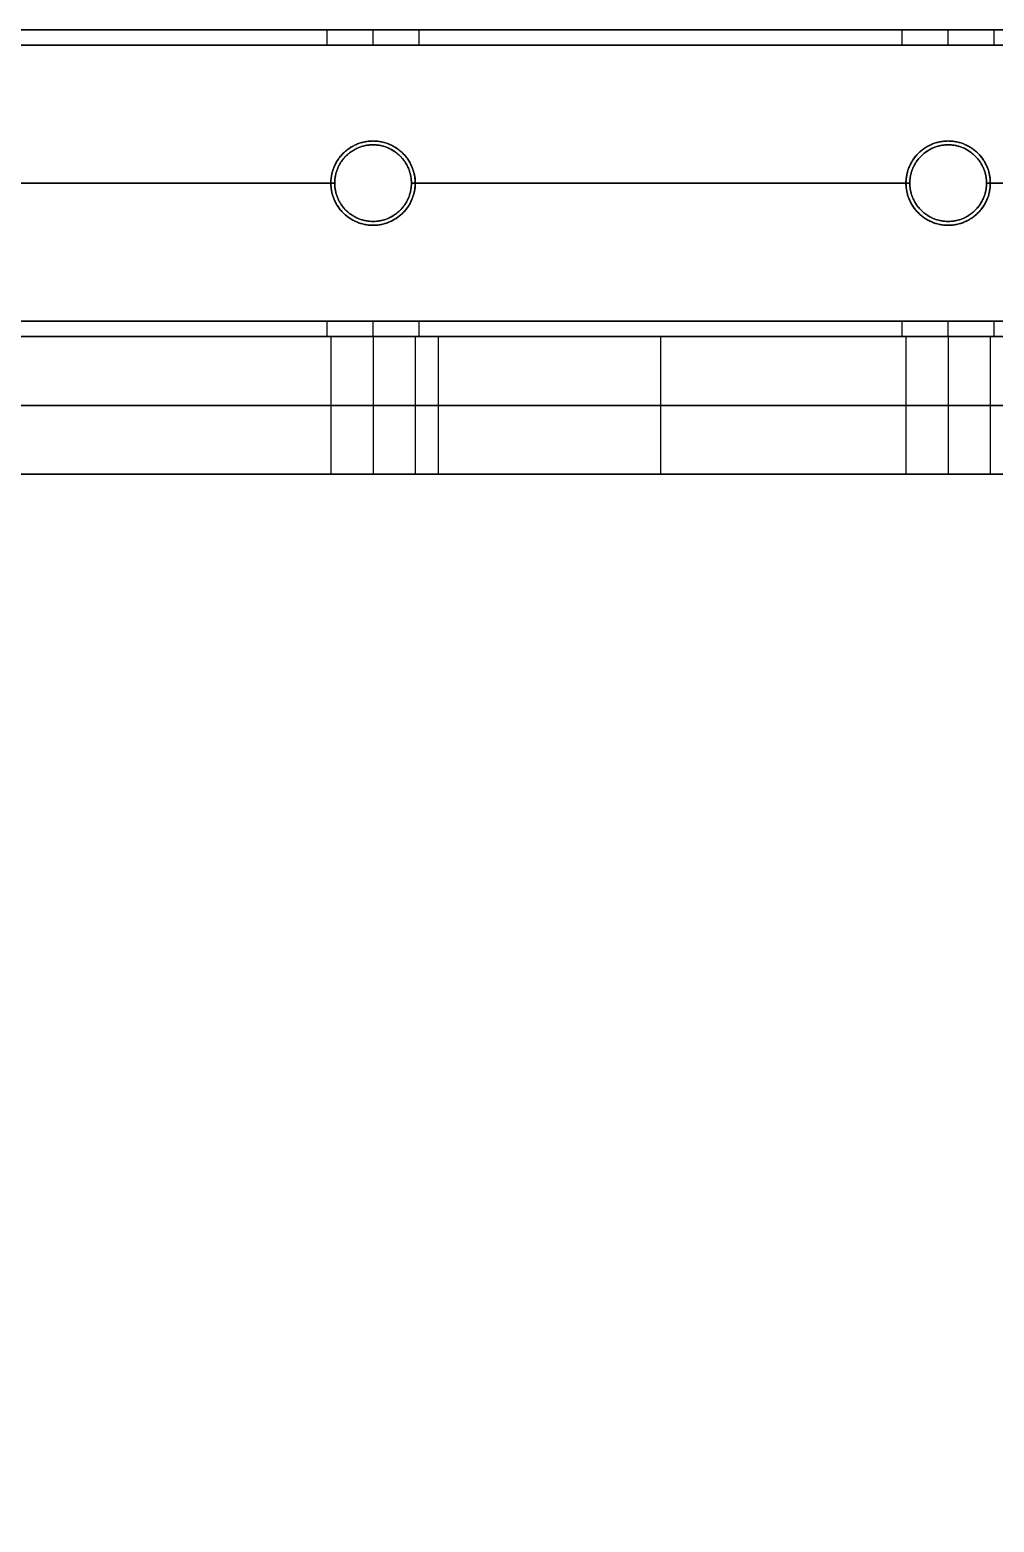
# Model space of a CAD drawing. Header units: millimetres. Extents: x -6529 to 809, y -8611 to 207.
# Drawn here: x -381.2 to -255.5, y -3890 to -3695.2 of the extents above; entities that cross this region are included whole.
import ezdxf

# ---------------------------------------------------------------- set-up
doc = ezdxf.new("R2010")
doc.units = ezdxf.units.MM
doc.header["$MEASUREMENT"] = 0
for name, color, linetype, true_color in [('gaten$11mm', 7, 'Continuous', 0xff6a35), ('platen', 7, 'Continuous', 0x007f00), ('staal', 5, 'Continuous', 0x0000ff)]:
    doc.layers.add(name, color=color, linetype=linetype, true_color=true_color)

# ---------------------------------------------------------------- blocks, each defined once
blk = doc.blocks.new('top plaat')
at = {"layer": 'platen'}
for p, q in [((170.5, 25.5), (170.5, 25.5, 18)), ((245.5, 25.5), (245.5, 25.5, 18)), ((165, 20), (165, 20, 18)), ((176, 20), (176, 20, 18)), ((240, 20), (240, 20, 18)), ((251, 20), (251, 20, 18)), ((170.5, 14.5), (170.5, 14.5, 18)), ((245.5, 14.5), (245.5, 14.5, 18))]:
    blk.add_line(p, q, dxfattribs=at)
for points in [[(658, 40), (349, 40), (40, 40)], [(658, 40, 18), (349, 40, 18), (40, 40, 18)], [(658, 40, 9), (349, 40, 9), (40, 40, 9)]]:
    blk.add_open_spline(points, degree=2, dxfattribs=at)
for points, knots in [([(170.5, 25.5), (176, 25.5), (176, 20), (176, 14.5), (170.5, 14.5), (165, 14.5), (165, 20), (165, 25.5), (170.5, 25.5)], [-31.415927, -31.415927, -31.415927, -23.561945, -23.561945, -15.707963, -15.707963, -7.853982, -7.853982, 0, 0, 0]), ([(170.5, 25.5, 18), (176, 25.5, 18), (176, 20, 18), (176, 14.5, 18), (170.5, 14.5, 18), (165, 14.5, 18), (165, 20, 18), (165, 25.5, 18), (170.5, 25.5, 18)], [-31.415927, -31.415927, -31.415927, -23.561945, -23.561945, -15.707963, -15.707963, -7.853982, -7.853982, 0, 0, 0]), ([(170.5, 25.5, 9), (165, 25.5, 9), (165, 20, 9), (165, 14.5, 9), (170.5, 14.5, 9), (176, 14.5, 9), (176, 20, 9), (176, 25.5, 9), (170.5, 25.5, 9)], [0, 0, 0, 7.853982, 7.853982, 15.707963, 15.707963, 23.561945, 23.561945, 31.415927, 31.415927, 31.415927]), ([(245.5, 25.5), (251, 25.5), (251, 20), (251, 14.5), (245.5, 14.5), (240, 14.5), (240, 20), (240, 25.5), (245.5, 25.5)], [-31.415927, -31.415927, -31.415927, -23.561945, -23.561945, -15.707963, -15.707963, -7.853982, -7.853982, 0, 0, 0]), ([(245.5, 25.5, 18), (251, 25.5, 18), (251, 20, 18), (251, 14.5, 18), (245.5, 14.5, 18), (240, 14.5, 18), (240, 20, 18), (240, 25.5, 18), (245.5, 25.5, 18)], [-31.415927, -31.415927, -31.415927, -23.561945, -23.561945, -15.707963, -15.707963, -7.853982, -7.853982, 0, 0, 0]), ([(245.5, 25.5, 9), (240, 25.5, 9), (240, 20, 9), (240, 14.5, 9), (245.5, 14.5, 9), (251, 14.5, 9), (251, 20, 9), (251, 25.5, 9), (245.5, 25.5, 9)], [0, 0, 0, 7.853982, 7.853982, 15.707963, 15.707963, 23.561945, 23.561945, 31.415927, 31.415927, 31.415927])]:
    blk.add_rational_spline(points, [1, 0.707106781187, 1, 0.707106781187, 1, 0.707106781187, 1, 0.707106781187, 1], degree=2, knots=knots, dxfattribs=at)
blk = doc.blocks.new('plaat base')
at = {"layer": 'platen'}
for p, q in [((58, -600), (1258, -600)), ((58, -600, 18), (1258, -600, 18)), ((170.5, -1232.5), (170.5, -1232.5, 18)), ((245.5, -1232.5), (245.5, -1232.5, 18)), ((165, -1238), (165, -1238, 18)), ((176, -1238), (176, -1238, 18)), ((240, -1238), (240, -1238, 18)), ((251, -1238), (251, -1238, 18)), ((170.5, -1243.5), (170.5, -1243.5, 18)), ((245.5, -1243.5), (245.5, -1243.5, 18))]:
    blk.add_line(p, q, dxfattribs=at)
for points in [[(358, 0), (179, 0), (0, 0)], [(358, 0, 18), (179, 0, 18), (0, 0, 18)], [(358, 0, 9), (179, 0, 9), (0, 0, 9)], [(179, 0), (179, 0, 9), (179, 0, 18)], [(58, -1258), (208, -1258), (358, -1258)], [(58, -1258, 18), (208, -1258, 18), (358, -1258, 18)], [(58, -1258, 9), (208, -1258, 9), (358, -1258, 9)], [(208, -1258), (208, -1258, 9), (208, -1258, 18)]]:
    blk.add_open_spline(points, degree=2, dxfattribs=at)
for points in [[(170.5, -1243.5), (165, -1243.5), (165, -1238), (165, -1232.5), (170.5, -1232.5), (176, -1232.5), (176, -1238), (176, -1243.5), (170.5, -1243.5)], [(170.5, -1243.5, 18), (165, -1243.5, 18), (165, -1238, 18), (165, -1232.5, 18), (170.5, -1232.5, 18), (176, -1232.5, 18), (176, -1238, 18), (176, -1243.5, 18), (170.5, -1243.5, 18)], [(245.5, -1243.5), (240, -1243.5), (240, -1238), (240, -1232.5), (245.5, -1232.5), (251, -1232.5), (251, -1238), (251, -1243.5), (245.5, -1243.5)], [(245.5, -1243.5, 18), (240, -1243.5, 18), (240, -1238, 18), (240, -1232.5, 18), (245.5, -1232.5, 18), (251, -1232.5, 18), (251, -1238, 18), (251, -1243.5, 18), (245.5, -1243.5, 18)]]:
    blk.add_rational_spline(points, [1, 0.707106781187, 1, 0.707106781187, 1, 0.707106781187, 1, 0.707106781187, 1], degree=2, knots=[-31.415927, -31.415927, -31.415927, -23.561945, -23.561945, -15.707963, -15.707963, -7.853982, -7.853982, 0, 0, 0], dxfattribs=at)

msp = doc.modelspace()

# ---------------------------------------------------------------- linework, layer by layer
at = {"layer": 'gaten$11mm'}
for centre in [(-336.47, -3715.21), (-261.47, -3715.21)]:
    msp.add_circle(centre, 5.5, dxfattribs=at)
at = {"layer": 'staal'}
for p, q in [((-342.47, -3697.21, 20), (-342.47, -3695.21, 20)), ((-342.47, -3697.21, 1296), (-342.47, -3695.21, 1296)), ((-336.47, -3697.21, 26), (-336.47, -3695.21, 26)), ((-336.47, -3697.21, 14), (-336.47, -3695.21, 14)), ((-336.47, -3697.21, 1302), (-336.47, -3695.21, 1302)), ((-336.47, -3697.21, 1290), (-336.47, -3695.21, 1290)), ((-330.47, -3697.21, 20), (-330.47, -3695.21, 20)), ((-330.47, -3697.21, 1296), (-330.47, -3695.21, 1296)), ((-267.47, -3697.21, 20), (-267.47, -3695.21, 20)), ((-267.47, -3697.21, 1296), (-267.47, -3695.21, 1296)), ((-261.47, -3697.21, 26), (-261.47, -3695.21, 26)), ((-261.47, -3697.21, 14), (-261.47, -3695.21, 14)), ((-261.47, -3697.21, 1302), (-261.47, -3695.21, 1302)), ((-261.47, -3697.21, 1290), (-261.47, -3695.21, 1290)), ((-255.47, -3697.21, 20), (-255.47, -3695.21, 20)), ((-336.47, -3710.21, 38), (-336.47, -3710.21, 40)), ((-336.47, -3710.21), (-336.47, -3710.21, 2)), ((-336.47, -3710.21, 1314), (-336.47, -3710.21, 1316)), ((-336.47, -3710.21, 1276), (-336.47, -3710.21, 1278)), ((-261.47, -3710.21, 38), (-261.47, -3710.21, 40)), ((-261.47, -3710.21), (-261.47, -3710.21, 2)), ((-261.47, -3710.21, 1314), (-261.47, -3710.21, 1316)), ((-261.47, -3710.21, 1276), (-261.47, -3710.21, 1278)), ((-341.47, -3715.21, 38), (-341.47, -3715.21, 40)), ((-341.47, -3715.21), (-341.47, -3715.21, 2)), ((-341.47, -3715.21, 1314), (-341.47, -3715.21, 1316)), ((-341.47, -3715.21, 1276), (-341.47, -3715.21, 1278)), ((-331.47, -3715.21, 38), (-331.47, -3715.21, 40)), ((-331.47, -3715.21), (-331.47, -3715.21, 2)), ((-331.47, -3715.21, 1314), (-331.47, -3715.21, 1316)), ((-331.47, -3715.21, 1276), (-331.47, -3715.21, 1278)), ((-266.47, -3715.21, 38), (-266.47, -3715.21, 40)), ((-266.47, -3715.21), (-266.47, -3715.21, 2)), ((-266.47, -3715.21, 1314), (-266.47, -3715.21, 1316)), ((-266.47, -3715.21, 1276), (-266.47, -3715.21, 1278)), ((-256.47, -3715.21, 38), (-256.47, -3715.21, 40)), ((-256.47, -3715.21), (-256.47, -3715.21, 2)), ((-256.47, -3715.21, 1314), (-256.47, -3715.21, 1316)), ((-256.47, -3715.21, 1276), (-256.47, -3715.21, 1278)), ((-336.47, -3720.21), (-336.47, -3720.21, 2)), ((-336.47, -3720.21, 38), (-336.47, -3720.21, 40)), ((-336.47, -3720.21, 1276), (-336.47, -3720.21, 1278)), ((-336.47, -3720.21, 1314), (-336.47, -3720.21, 1316)), ((-261.47, -3720.21), (-261.47, -3720.21, 2)), ((-261.47, -3720.21, 38), (-261.47, -3720.21, 40)), ((-261.47, -3720.21, 1276), (-261.47, -3720.21, 1278)), ((-261.47, -3720.21, 1314), (-261.47, -3720.21, 1316)), ((-342.47, -3735.21, 20), (-342.47, -3733.21, 20)), ((-342.47, -3735.21, 1296), (-342.47, -3733.21, 1296)), ((-336.47, -3735.21, 26), (-336.47, -3733.21, 26)), ((-336.47, -3735.21, 14), (-336.47, -3733.21, 14)), ((-336.47, -3735.21, 1302), (-336.47, -3733.21, 1302)), ((-336.47, -3735.21, 1290), (-336.47, -3733.21, 1290)), ((-330.47, -3735.21, 20), (-330.47, -3733.21, 20)), ((-330.47, -3735.21, 1296), (-330.47, -3733.21, 1296)), ((-267.47, -3735.21, 20), (-267.47, -3733.21, 20)), ((-267.47, -3735.21, 1296), (-267.47, -3733.21, 1296)), ((-261.47, -3735.21, 26), (-261.47, -3733.21, 26)), ((-261.47, -3735.21, 14), (-261.47, -3733.21, 14)), ((-261.47, -3735.21, 1302), (-261.47, -3733.21, 1302)), ((-261.47, -3735.21, 1290), (-261.47, -3733.21, 1290)), ((-255.47, -3735.21, 20), (-255.47, -3733.21, 20))]:
    msp.add_line(p, q, dxfattribs=at)
for points in [[(-506.97, -3695.21), (809.03, -3695.21), (809.03, -5011.21), (-506.97, -5011.21)], [(-466.97, -3735.21), (769.03, -3735.21), (769.03, -4971.21), (-466.97, -4971.21)]]:
    msp.add_lwpolyline(points, close=True, dxfattribs=at)
for centre in [(-336.47, -3715.21), (-336.47, -3715.21, 39), (-336.47, -3715.21, 1), (-336.47, -3715.21, 1276), (-336.47, -3715.21, 1315), (-336.47, -3715.21, 1277), (-261.47, -3715.21), (-261.47, -3715.21, 39), (-261.47, -3715.21, 1), (-261.47, -3715.21, 1276), (-261.47, -3715.21, 1315), (-261.47, -3715.21, 1277)]:
    msp.add_circle(centre, 5, dxfattribs=at)
for points in [[(809.03, -3695.21), (151.03, -3695.21), (-506.97, -3695.21)], [(809.03, -3695.21, 40), (151.03, -3695.21, 40), (-506.97, -3695.21, 40)], [(-506.97, -3695.21, 1276), (151.03, -3695.21, 1276), (809.03, -3695.21, 1276)], [(-506.97, -3695.21, 1316), (151.03, -3695.21, 1316), (809.03, -3695.21, 1316)], [(-342.47, -3695.21, 20), (-373.97, -3695.21, 20), (-405.47, -3695.21, 20)], [(-405.47, -3695.21, 1296), (-373.97, -3695.21, 1296), (-342.47, -3695.21, 1296)], [(-267.47, -3695.21, 20), (-298.97, -3695.21, 20), (-330.47, -3695.21, 20)], [(-330.47, -3695.21, 1296), (-298.97, -3695.21, 1296), (-267.47, -3695.21, 1296)], [(-192.47, -3695.21, 20), (-223.97, -3695.21, 20), (-255.47, -3695.21, 20)], [(807.03, -3697.21, 38), (151.03, -3697.21, 38), (-504.97, -3697.21, 38)], [(807.03, -3697.21, 2), (151.03, -3697.21, 2), (-504.97, -3697.21, 2)], [(-504.97, -3697.21, 1314), (151.03, -3697.21, 1314), (807.03, -3697.21, 1314)], [(-504.97, -3697.21, 1278), (151.03, -3697.21, 1278), (807.03, -3697.21, 1278)], [(-342.47, -3697.21, 20), (-373.97, -3697.21, 20), (-405.47, -3697.21, 20)], [(-405.47, -3697.21, 1296), (-373.97, -3697.21, 1296), (-342.47, -3697.21, 1296)], [(-267.47, -3697.21, 20), (-298.97, -3697.21, 20), (-330.47, -3697.21, 20)], [(-330.47, -3697.21, 1296), (-298.97, -3697.21, 1296), (-267.47, -3697.21, 1296)], [(-341.47, -3715.21, 40), (-373.97, -3715.21, 40), (-406.47, -3715.21, 40)], [(-341.47, -3715.21, 38), (-373.97, -3715.21, 38), (-406.47, -3715.21, 38)], [(-341.47, -3715.21, 2), (-373.97, -3715.21, 2), (-406.47, -3715.21, 2)], [(-341.47, -3715.21), (-373.97, -3715.21), (-406.47, -3715.21)], [(-406.47, -3715.21, 1316), (-373.97, -3715.21, 1316), (-341.47, -3715.21, 1316)], [(-406.47, -3715.21, 1314), (-373.97, -3715.21, 1314), (-341.47, -3715.21, 1314)], [(-406.47, -3715.21, 1278), (-373.97, -3715.21, 1278), (-341.47, -3715.21, 1278)], [(-406.47, -3715.21, 1276), (-373.97, -3715.21, 1276), (-341.47, -3715.21, 1276)], [(-266.47, -3715.21, 40), (-298.97, -3715.21, 40), (-331.47, -3715.21, 40)], [(-266.47, -3715.21, 38), (-298.97, -3715.21, 38), (-331.47, -3715.21, 38)], [(-266.47, -3715.21, 2), (-298.97, -3715.21, 2), (-331.47, -3715.21, 2)], [(-266.47, -3715.21), (-298.97, -3715.21), (-331.47, -3715.21)], [(-331.47, -3715.21, 1316), (-298.97, -3715.21, 1316), (-266.47, -3715.21, 1316)], [(-331.47, -3715.21, 1314), (-298.97, -3715.21, 1314), (-266.47, -3715.21, 1314)], [(-331.47, -3715.21, 1278), (-298.97, -3715.21, 1278), (-266.47, -3715.21, 1278)], [(-331.47, -3715.21, 1276), (-298.97, -3715.21, 1276), (-266.47, -3715.21, 1276)], [(-191.47, -3715.21, 40), (-223.97, -3715.21, 40), (-256.47, -3715.21, 40)], [(-191.47, -3715.21, 38), (-223.97, -3715.21, 38), (-256.47, -3715.21, 38)], [(-191.47, -3715.21, 2), (-223.97, -3715.21, 2), (-256.47, -3715.21, 2)], [(-191.47, -3715.21), (-223.97, -3715.21), (-256.47, -3715.21)], [(-256.47, -3715.21, 1316), (-223.97, -3715.21, 1316), (-191.47, -3715.21, 1316)], [(-256.47, -3715.21, 1314), (-223.97, -3715.21, 1314), (-191.47, -3715.21, 1314)], [(-256.47, -3715.21, 1278), (-223.97, -3715.21, 1278), (-191.47, -3715.21, 1278)], [(-256.47, -3715.21, 1276), (-223.97, -3715.21, 1276), (-191.47, -3715.21, 1276)], [(771.03, -3733.21, 38), (151.03, -3733.21, 38), (-468.97, -3733.21, 38)], [(771.03, -3733.21, 2), (151.03, -3733.21, 2), (-468.97, -3733.21, 2)], [(-468.97, -3733.21, 1314), (151.03, -3733.21, 1314), (771.03, -3733.21, 1314)], [(-468.97, -3733.21, 1278), (151.03, -3733.21, 1278), (771.03, -3733.21, 1278)], [(-342.47, -3733.21, 20), (-373.97, -3733.21, 20), (-405.47, -3733.21, 20)], [(-405.47, -3733.21, 1296), (-373.97, -3733.21, 1296), (-342.47, -3733.21, 1296)], [(-267.47, -3733.21, 20), (-298.97, -3733.21, 20), (-330.47, -3733.21, 20)], [(-330.47, -3733.21, 1296), (-298.97, -3733.21, 1296), (-267.47, -3733.21, 1296)], [(-192.47, -3733.21, 20), (-223.97, -3733.21, 20), (-255.47, -3733.21, 20)], [(769.03, -3735.21), (151.03, -3735.21), (-466.97, -3735.21)], [(769.03, -3735.21, 40), (151.03, -3735.21, 40), (-466.97, -3735.21, 40)], [(-466.97, -3735.21, 1276), (151.03, -3735.21, 1276), (769.03, -3735.21, 1276)], [(-466.97, -3735.21, 1316), (151.03, -3735.21, 1316), (769.03, -3735.21, 1316)], [(-342.47, -3735.21, 20), (-373.97, -3735.21, 20), (-405.47, -3735.21, 20)], [(-405.47, -3735.21, 1296), (-373.97, -3735.21, 1296), (-342.47, -3735.21, 1296)], [(-267.47, -3735.21, 20), (-298.97, -3735.21, 20), (-330.47, -3735.21, 20)], [(-330.47, -3735.21, 1296), (-298.97, -3735.21, 1296), (-267.47, -3735.21, 1296)]]:
    msp.add_open_spline(points, degree=2, dxfattribs=at)
for points, weights, knots in [([(-336.47, -3695.21, 26), (-342.47, -3695.21, 26), (-342.47, -3695.21, 20), (-342.47, -3695.21, 14), (-336.47, -3695.21, 14), (-330.47, -3695.21, 14), (-330.47, -3695.21, 20), (-330.47, -3695.21, 26), (-336.47, -3695.21, 26)], [0.999999860338, 0.707106851018, 1, 0.707106781187, 1, 0.707106781187, 1, 0.707106851018, 0.999999860338], [-31.415927, -31.415927, -31.415927, -23.561946, -23.561946, -15.707963, -15.707963, -7.853981, -7.853981, 0, 0, 0]), ([(-336.47, -3695.21, 1302), (-330.47, -3695.21, 1302), (-330.47, -3695.21, 1296), (-330.47, -3695.21, 1290), (-336.47, -3695.21, 1290), (-342.47, -3695.21, 1290), (-342.47, -3695.21, 1296), (-342.47, -3695.21, 1302), (-336.47, -3695.21, 1302)], [0.999999860338, 0.707106851018, 1, 0.707106781187, 1, 0.707106781187, 1, 0.707106851018, 0.999999860338], [-31.415927, -31.415927, -31.415927, -23.561946, -23.561946, -15.707963, -15.707963, -7.853981, -7.853981, 0, 0, 0]), ([(-261.47, -3695.21, 26), (-267.47, -3695.21, 26), (-267.47, -3695.21, 20), (-267.47, -3695.21, 14), (-261.47, -3695.21, 14), (-255.47, -3695.21, 14), (-255.47, -3695.21, 20), (-255.47, -3695.21, 26), (-261.47, -3695.21, 26)], [1, 0.707106781187, 1, 0.707106781187, 1, 0.707106781187, 1, 0.707106781187, 1], [-31.415927, -31.415927, -31.415927, -23.561945, -23.561945, -15.707963, -15.707963, -7.853982, -7.853982, 0, 0, 0]), ([(-261.47, -3695.21, 1302), (-255.47, -3695.21, 1302), (-255.47, -3695.21, 1296), (-255.47, -3695.21, 1290), (-261.47, -3695.21, 1290), (-267.47, -3695.21, 1290), (-267.47, -3695.21, 1296), (-267.47, -3695.21, 1302), (-261.47, -3695.21, 1302)], [1, 0.707106781187, 1, 0.707106781187, 1, 0.707106781187, 1, 0.707106781187, 1], [-31.415927, -31.415927, -31.415927, -23.561945, -23.561945, -15.707963, -15.707963, -7.853982, -7.853982, 0, 0, 0]), ([(-336.47, -3697.21, 26), (-330.47, -3697.21, 26), (-330.47, -3697.21, 20), (-330.47, -3697.21, 14), (-336.47, -3697.21, 14), (-342.47, -3697.21, 14), (-342.47, -3697.21, 20), (-342.47, -3697.21, 26), (-336.47, -3697.21, 26)], [1, 0.707106781187, 1, 0.707106781187, 1, 0.707106781187, 1, 0.707106781187, 1], [0, 0, 0, 7.853982, 7.853982, 15.707963, 15.707963, 23.561945, 23.561945, 31.415927, 31.415927, 31.415927]), ([(-336.47, -3697.21, 1302), (-342.47, -3697.21, 1302), (-342.47, -3697.21, 1296), (-342.47, -3697.21, 1290), (-336.47, -3697.21, 1290), (-330.47, -3697.21, 1290), (-330.47, -3697.21, 1296), (-330.47, -3697.21, 1302), (-336.47, -3697.21, 1302)], [1, 0.707106781187, 1, 0.707106781187, 1, 0.707106781187, 1, 0.707106781187, 1], [0, 0, 0, 7.853982, 7.853982, 15.707963, 15.707963, 23.561945, 23.561945, 31.415927, 31.415927, 31.415927]), ([(-261.47, -3697.21, 26), (-255.47, -3697.21, 26), (-255.47, -3697.21, 20), (-255.47, -3697.21, 14), (-261.47, -3697.21, 14), (-267.47, -3697.21, 14), (-267.47, -3697.21, 20), (-267.47, -3697.21, 26), (-261.47, -3697.21, 26)], [1, 0.707106781187, 1, 0.707106781187, 1, 0.707106781187, 1, 0.707106781187, 1], [0, 0, 0, 7.853982, 7.853982, 15.707963, 15.707963, 23.561945, 23.561945, 31.415927, 31.415927, 31.415927]), ([(-261.47, -3697.21, 1302), (-267.47, -3697.21, 1302), (-267.47, -3697.21, 1296), (-267.47, -3697.21, 1290), (-261.47, -3697.21, 1290), (-255.47, -3697.21, 1290), (-255.47, -3697.21, 1296), (-255.47, -3697.21, 1302), (-261.47, -3697.21, 1302)], [1, 0.707106781187, 1, 0.707106781187, 1, 0.707106781187, 1, 0.707106781187, 1], [0, 0, 0, 7.853982, 7.853982, 15.707963, 15.707963, 23.561945, 23.561945, 31.415927, 31.415927, 31.415927]), ([(-336.47, -3720.21, 40), (-341.47, -3720.21, 40), (-341.47, -3715.21, 40), (-341.47, -3710.21, 40), (-336.47, -3710.21, 40), (-331.47, -3710.21, 40), (-331.47, -3715.21, 40), (-331.47, -3720.21, 40), (-336.47, -3720.21, 40)], [1, 0.707106781187, 1, 0.707106781187, 1, 0.707106781187, 1, 0.707106781187, 1], [-31.415927, -31.415927, -31.415927, -23.561945, -23.561945, -15.707963, -15.707963, -7.853982, -7.853982, 0, 0, 0]), ([(-336.47, -3720.21, 38), (-331.47, -3720.21, 38), (-331.47, -3715.21, 38), (-331.47, -3710.21, 38), (-336.47, -3710.21, 38), (-341.47, -3710.21, 38), (-341.47, -3715.21, 38), (-341.47, -3720.21, 38), (-336.47, -3720.21, 38)], [1, 0.707106781187, 1, 0.707106781187, 1, 0.707106781187, 1, 0.707106781187, 1], [0, 0, 0, 7.853982, 7.853982, 15.707963, 15.707963, 23.561945, 23.561945, 31.415927, 31.415927, 31.415927]), ([(-336.47, -3720.21, 2), (-341.47, -3720.21, 2), (-341.47, -3715.21, 2), (-341.47, -3710.21, 2), (-336.47, -3710.21, 2), (-331.47, -3710.21, 2), (-331.47, -3715.21, 2), (-331.47, -3720.21, 2), (-336.47, -3720.21, 2)], [1, 0.707106781187, 1, 0.707106781187, 1, 0.707106781187, 1, 0.707106781187, 1], [-31.415927, -31.415927, -31.415927, -23.561945, -23.561945, -15.707963, -15.707963, -7.853982, -7.853982, 0, 0, 0]), ([(-336.47, -3720.21, 1316), (-331.47, -3720.21, 1316), (-331.47, -3715.21, 1316), (-331.47, -3710.21, 1316), (-336.47, -3710.21, 1316), (-341.47, -3710.21, 1316), (-341.47, -3715.21, 1316), (-341.47, -3720.21, 1316), (-336.47, -3720.21, 1316)], [1, 0.707106781187, 1, 0.707106781187, 1, 0.707106781187, 1, 0.707106781187, 1], [-31.415927, -31.415927, -31.415927, -23.561945, -23.561945, -15.707963, -15.707963, -7.853982, -7.853982, 0, 0, 0]), ([(-336.47, -3720.21, 1314), (-341.47, -3720.21, 1314), (-341.47, -3715.21, 1314), (-341.47, -3710.21, 1314), (-336.47, -3710.21, 1314), (-331.47, -3710.21, 1314), (-331.47, -3715.21, 1314), (-331.47, -3720.21, 1314), (-336.47, -3720.21, 1314)], [1, 0.707106781187, 1, 0.707106781187, 1, 0.707106781187, 1, 0.707106781187, 1], [0, 0, 0, 7.853982, 7.853982, 15.707963, 15.707963, 23.561945, 23.561945, 31.415927, 31.415927, 31.415927]), ([(-336.47, -3720.21, 1278), (-331.47, -3720.21, 1278), (-331.47, -3715.21, 1278), (-331.47, -3710.21, 1278), (-336.47, -3710.21, 1278), (-341.47, -3710.21, 1278), (-341.47, -3715.21, 1278), (-341.47, -3720.21, 1278), (-336.47, -3720.21, 1278)], [1, 0.707106781187, 1, 0.707106781187, 1, 0.707106781187, 1, 0.707106781187, 1], [-31.415927, -31.415927, -31.415927, -23.561945, -23.561945, -15.707963, -15.707963, -7.853982, -7.853982, 0, 0, 0]), ([(-261.47, -3720.21, 40), (-266.47, -3720.21, 40), (-266.47, -3715.21, 40), (-266.47, -3710.21, 40), (-261.47, -3710.21, 40), (-256.47, -3710.21, 40), (-256.47, -3715.21, 40), (-256.47, -3720.21, 40), (-261.47, -3720.21, 40)], [1, 0.707106781187, 1, 0.707106781187, 1, 0.707106781187, 1, 0.707106781187, 1], [-31.415927, -31.415927, -31.415927, -23.561945, -23.561945, -15.707963, -15.707963, -7.853982, -7.853982, 0, 0, 0]), ([(-261.47, -3720.21, 38), (-256.47, -3720.21, 38), (-256.47, -3715.21, 38), (-256.47, -3710.21, 38), (-261.47, -3710.21, 38), (-266.47, -3710.21, 38), (-266.47, -3715.21, 38), (-266.47, -3720.21, 38), (-261.47, -3720.21, 38)], [1, 0.707106781187, 1, 0.707106781187, 1, 0.707106781187, 1, 0.707106781187, 1], [0, 0, 0, 7.853982, 7.853982, 15.707963, 15.707963, 23.561945, 23.561945, 31.415927, 31.415927, 31.415927]), ([(-261.47, -3720.21, 2), (-266.47, -3720.21, 2), (-266.47, -3715.21, 2), (-266.47, -3710.21, 2), (-261.47, -3710.21, 2), (-256.47, -3710.21, 2), (-256.47, -3715.21, 2), (-256.47, -3720.21, 2), (-261.47, -3720.21, 2)], [1, 0.707106781187, 1, 0.707106781187, 1, 0.707106781187, 1, 0.707106781187, 1], [-31.415927, -31.415927, -31.415927, -23.561945, -23.561945, -15.707963, -15.707963, -7.853982, -7.853982, 0, 0, 0]), ([(-261.47, -3720.21, 1316), (-256.47, -3720.21, 1316), (-256.47, -3715.21, 1316), (-256.47, -3710.21, 1316), (-261.47, -3710.21, 1316), (-266.47, -3710.21, 1316), (-266.47, -3715.21, 1316), (-266.47, -3720.21, 1316), (-261.47, -3720.21, 1316)], [1, 0.707106781187, 1, 0.707106781187, 1, 0.707106781187, 1, 0.707106781187, 1], [-31.415927, -31.415927, -31.415927, -23.561945, -23.561945, -15.707963, -15.707963, -7.853982, -7.853982, 0, 0, 0]), ([(-261.47, -3720.21, 1314), (-266.47, -3720.21, 1314), (-266.47, -3715.21, 1314), (-266.47, -3710.21, 1314), (-261.47, -3710.21, 1314), (-256.47, -3710.21, 1314), (-256.47, -3715.21, 1314), (-256.47, -3720.21, 1314), (-261.47, -3720.21, 1314)], [1, 0.707106781187, 1, 0.707106781187, 1, 0.707106781187, 1, 0.707106781187, 1], [0, 0, 0, 7.853982, 7.853982, 15.707963, 15.707963, 23.561945, 23.561945, 31.415927, 31.415927, 31.415927]), ([(-261.47, -3720.21, 1278), (-256.47, -3720.21, 1278), (-256.47, -3715.21, 1278), (-256.47, -3710.21, 1278), (-261.47, -3710.21, 1278), (-266.47, -3710.21, 1278), (-266.47, -3715.21, 1278), (-266.47, -3720.21, 1278), (-261.47, -3720.21, 1278)], [1, 0.707106781187, 1, 0.707106781187, 1, 0.707106781187, 1, 0.707106781187, 1], [-31.415927, -31.415927, -31.415927, -23.561945, -23.561945, -15.707963, -15.707963, -7.853982, -7.853982, 0, 0, 0]), ([(-336.47, -3733.21, 26), (-342.47, -3733.21, 26), (-342.47, -3733.21, 20), (-342.47, -3733.21, 14), (-336.47, -3733.21, 14), (-330.47, -3733.21, 14), (-330.47, -3733.21, 20), (-330.47, -3733.21, 26), (-336.47, -3733.21, 26)], [0.999999860338, 0.707106851018, 1, 0.707106781187, 1, 0.707106781187, 1, 0.707106851018, 0.999999860338], [-31.415927, -31.415927, -31.415927, -23.561946, -23.561946, -15.707963, -15.707963, -7.853981, -7.853981, 0, 0, 0]), ([(-336.47, -3733.21, 1302), (-330.47, -3733.21, 1302), (-330.47, -3733.21, 1296), (-330.47, -3733.21, 1290), (-336.47, -3733.21, 1290), (-342.47, -3733.21, 1290), (-342.47, -3733.21, 1296), (-342.47, -3733.21, 1302), (-336.47, -3733.21, 1302)], [1, 0.707106781187, 1, 0.707106781187, 1, 0.707106781187, 1, 0.707106781187, 1], [-31.415927, -31.415927, -31.415927, -23.561945, -23.561945, -15.707963, -15.707963, -7.853982, -7.853982, 0, 0, 0]), ([(-261.47, -3733.21, 26), (-267.47, -3733.21, 26), (-267.47, -3733.21, 20), (-267.47, -3733.21, 14), (-261.47, -3733.21, 14), (-255.47, -3733.21, 14), (-255.47, -3733.21, 20), (-255.47, -3733.21, 26), (-261.47, -3733.21, 26)], [1, 0.707106781187, 1, 0.707106781187, 1, 0.707106781187, 1, 0.707106781187, 1], [-31.415927, -31.415927, -31.415927, -23.561945, -23.561945, -15.707963, -15.707963, -7.853982, -7.853982, 0, 0, 0]), ([(-261.47, -3733.21, 1302), (-255.47, -3733.21, 1302), (-255.47, -3733.21, 1296), (-255.47, -3733.21, 1290), (-261.47, -3733.21, 1290), (-267.47, -3733.21, 1290), (-267.47, -3733.21, 1296), (-267.47, -3733.21, 1302), (-261.47, -3733.21, 1302)], [1, 0.707106781187, 1, 0.707106781187, 1, 0.707106781187, 1, 0.707106781187, 1], [-31.415927, -31.415927, -31.415927, -23.561945, -23.561945, -15.707963, -15.707963, -7.853982, -7.853982, 0, 0, 0]), ([(-336.47, -3735.21, 26), (-330.47, -3735.21, 26), (-330.47, -3735.21, 20), (-330.47, -3735.21, 14), (-336.47, -3735.21, 14), (-342.47, -3735.21, 14), (-342.47, -3735.21, 20), (-342.47, -3735.21, 26), (-336.47, -3735.21, 26)], [1, 0.707106781187, 1, 0.707106781187, 1, 0.707106781187, 1, 0.707106781187, 1], [0, 0, 0, 7.853982, 7.853982, 15.707963, 15.707963, 23.561945, 23.561945, 31.415927, 31.415927, 31.415927]), ([(-336.47, -3735.21, 1302), (-342.47, -3735.21, 1302), (-342.47, -3735.21, 1296), (-342.47, -3735.21, 1290), (-336.47, -3735.21, 1290), (-330.47, -3735.21, 1290), (-330.47, -3735.21, 1296), (-330.47, -3735.21, 1302), (-336.47, -3735.21, 1302)], [1, 0.707106781187, 1, 0.707106781187, 1, 0.707106781187, 1, 0.707106781187, 1], [0, 0, 0, 7.853982, 7.853982, 15.707963, 15.707963, 23.561945, 23.561945, 31.415927, 31.415927, 31.415927]), ([(-261.47, -3735.21, 26), (-255.47, -3735.21, 26), (-255.47, -3735.21, 20), (-255.47, -3735.21, 14), (-261.47, -3735.21, 14), (-267.47, -3735.21, 14), (-267.47, -3735.21, 20), (-267.47, -3735.21, 26), (-261.47, -3735.21, 26)], [1, 0.707106781187, 1, 0.707106781187, 1, 0.707106781187, 1, 0.707106781187, 1], [0, 0, 0, 7.853982, 7.853982, 15.707963, 15.707963, 23.561945, 23.561945, 31.415927, 31.415927, 31.415927]), ([(-261.47, -3735.21, 1302), (-267.47, -3735.21, 1302), (-267.47, -3735.21, 1296), (-267.47, -3735.21, 1290), (-261.47, -3735.21, 1290), (-255.47, -3735.21, 1290), (-255.47, -3735.21, 1296), (-255.47, -3735.21, 1302), (-261.47, -3735.21, 1302)], [1, 0.707106781187, 1, 0.707106781187, 1, 0.707106781187, 1, 0.707106781187, 1], [0, 0, 0, 7.853982, 7.853982, 15.707963, 15.707963, 23.561945, 23.561945, 31.415927, 31.415927, 31.415927])]:
    msp.add_rational_spline(points, weights, degree=2, knots=knots, dxfattribs=at)

# ---------------------------------------------------------------- block references
at = {"layer": 'platen'}
for name, p in [('top plaat', (-506.97, -3735.21, 1316)), ('plaat base', (-506.97, -3753.21, 40))]:
    msp.add_blockref(name, p, dxfattribs=at)
at = {"layer": 'platen', "extrusion": (0, -1, 0)}
msp.add_blockref('plaat base', (-506.97, 1258, 3735.21), dxfattribs=at)

doc.saveas('drawing.dxf')
